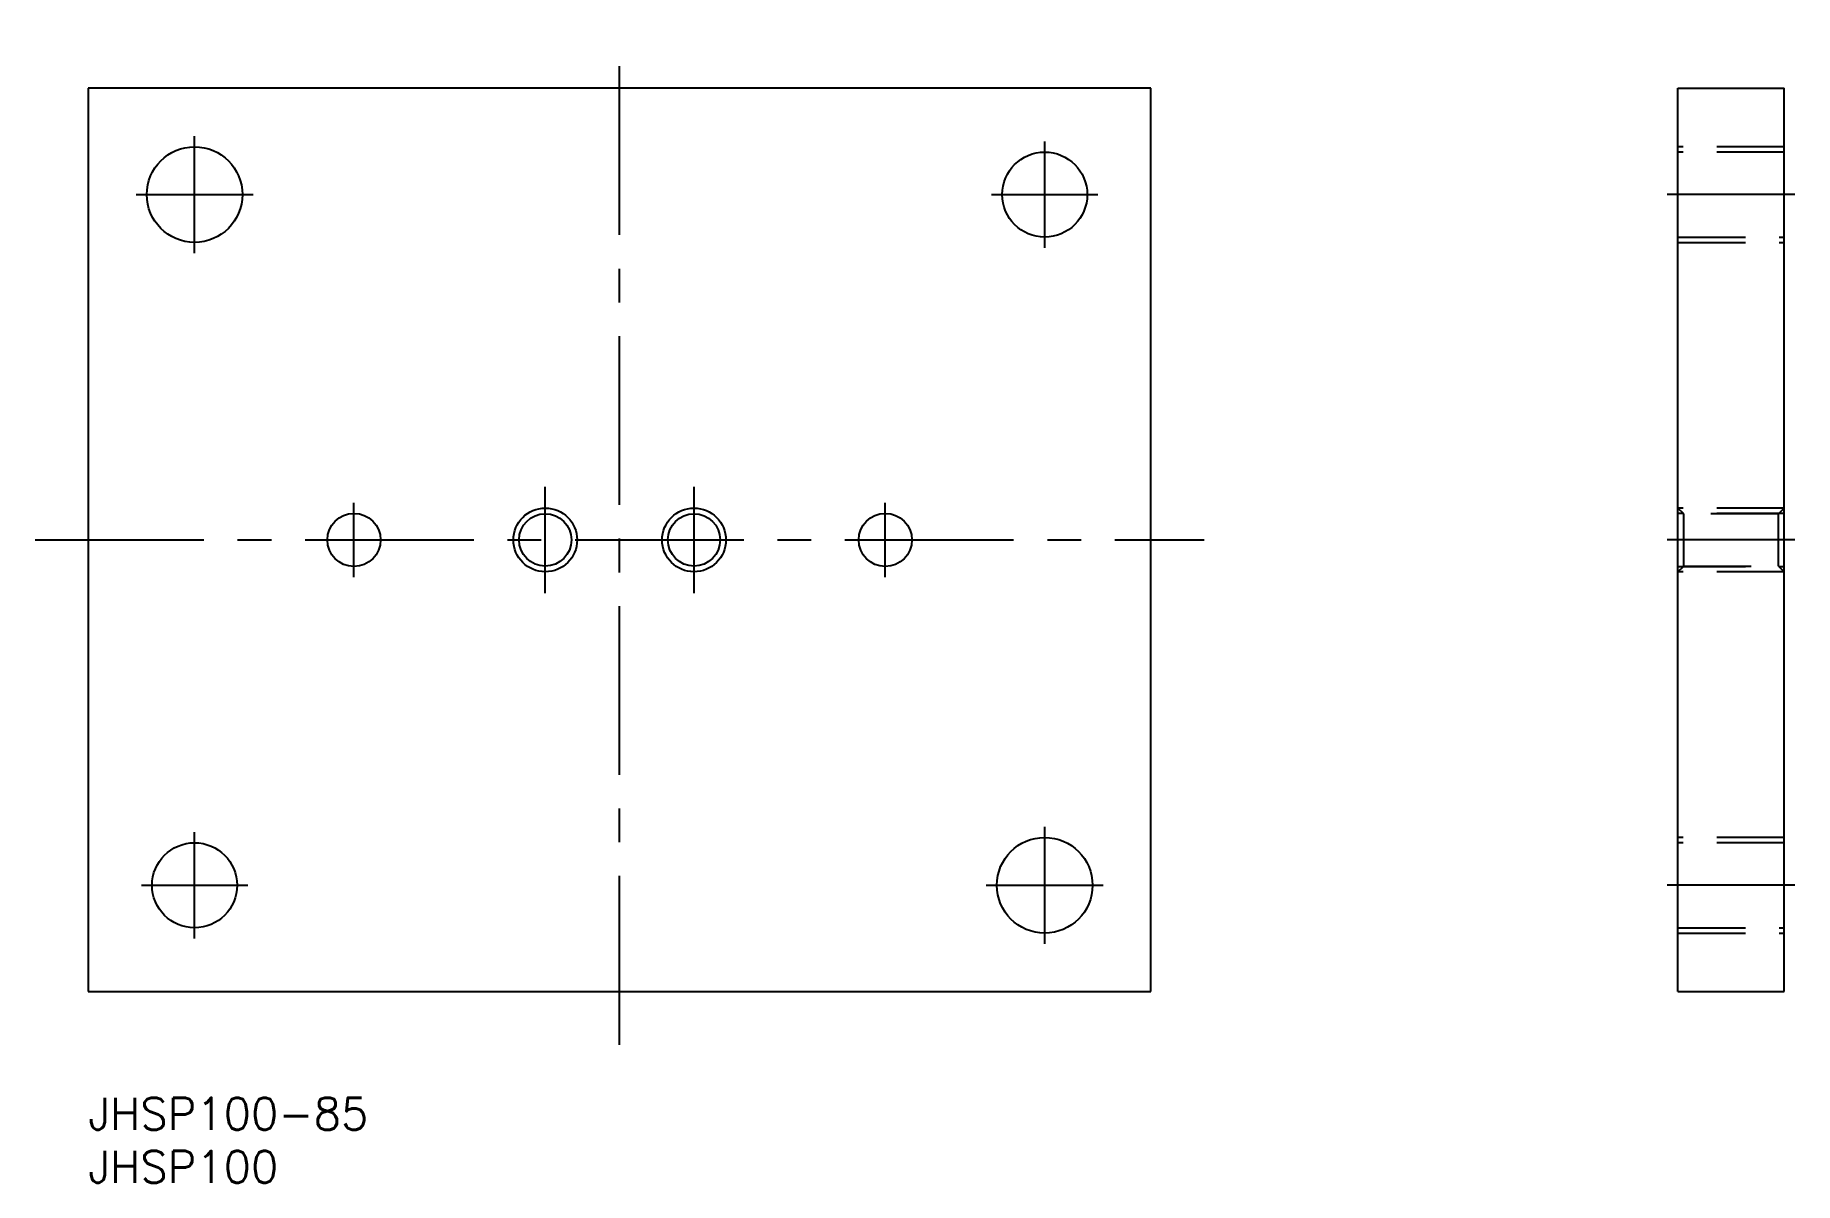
# Model space of a CAD drawing. Extents: x -5 to 161, y -8 to 100.
import ezdxf

# ---------------------------------------------------------------- set-up
doc = ezdxf.new("R2010")
doc.units = 0
doc.header["$LTSCALE"] = 0.5
doc.linetypes.add('CENTER', pattern=[50.8, 31.75, -6.35, 6.35, -6.35])
doc.linetypes.add('DASHED', pattern=[19.05, 12.7, -6.35])
for name, color, linetype in [('MSM_CENTER', 1, 'CENTER'), ('MSM_CONTINUOUS', 7, 'CONTINUOUS'), ('MSM_DASHED', 4, 'DASHED'), ('MSM_NARROW', 5, 'CONTINUOUS'), ('MSM_PART_NUMBER', 7, 'CONTINUOUS')]:
    doc.layers.add(name, color=color, linetype=linetype)
doc.styles.get("Standard").update_dxf_attribs({"font": 'txt.shx', "height": 3, "bigfont": 'bigfont.shx'})

msp = doc.modelspace()

# ---------------------------------------------------------------- linework, layer by layer
at = {"layer": 'MSM_CENTER'}
for p, q in [((50, 5), (50, 100)), ((10, 79.5), (10, 90.5)), ((90, 80), (90, 90)), ((4.5, 85), (15.5, 85)), ((85, 85), (95, 85)), ((160.59, 85), (148.59, 85)), ((43, 47.5), (43, 57.5)), ((57, 47.5), (57, 57.5)), ((25, 49), (25, 56)), ((75, 49), (75, 56)), ((-5, 52.5), (105, 52.5)), ((160.59, 52.5), (148.59, 52.5)), ((10, 15), (10, 25)), ((90, 14.5), (90, 25.5)), ((5, 20), (15, 20)), ((84.5, 20), (95.5, 20)), ((160.59, 20), (148.59, 20))]:
    msp.add_line(p, q, dxfattribs=at)
at = {"layer": 'MSM_CONTINUOUS'}
for p, q in [((0, 95), (0, 10)), ((100, 95), (0, 95)), ((100, 10), (100, 95)), ((149.59, 95), (159.59, 95)), ((149.59, 10), (149.59, 95)), ((159.59, 10), (159.59, 95)), ((0, 10), (100, 10)), ((149.59, 10), (159.59, 10))]:
    msp.add_line(p, q, dxfattribs=at)
for centre, radius in [((10, 85), 4.5), ((90, 85), 4), ((25, 52.5), 2.5), ((43, 52.5), 2.46), ((57, 52.5), 2.46), ((75, 52.5), 2.5), ((10, 20), 4), ((90, 20), 4.5)]:
    msp.add_circle(centre, radius, dxfattribs=at)
at = {"layer": 'MSM_DASHED'}
for p, q in [((159.59, 89.5), (149.59, 89.5)), ((159.59, 89), (149.59, 89)), ((149.59, 81), (159.59, 81)), ((149.59, 80.5), (159.59, 80.5)), ((150.13, 54.96), (149.59, 55.5)), ((159.59, 55.5), (149.59, 55.5)), ((159.59, 55), (149.59, 55)), ((159.04, 54.96), (150.13, 54.96)), ((150.13, 50.04), (150.13, 54.96)), ((159.59, 55.5), (159.04, 54.96)), ((159.04, 50.04), (159.04, 54.96)), ((149.59, 49.5), (150.13, 50.04)), ((149.59, 50), (159.59, 50)), ((150.13, 50.04), (159.04, 50.04)), ((159.04, 50.04), (159.59, 49.5)), ((159.59, 49.5), (149.59, 49.5)), ((159.59, 24.5), (149.59, 24.5)), ((159.59, 24), (149.59, 24)), ((149.59, 16), (159.59, 16)), ((149.59, 15.5), (159.59, 15.5))]:
    msp.add_line(p, q, dxfattribs=at)
at = {"layer": 'MSM_NARROW'}
for centre in [(43, 52.5), (57, 52.5)]:
    msp.add_circle(centre, 3, dxfattribs=at)

# ---------------------------------------------------------------- texts
at = {"layer": 'MSM_PART_NUMBER'}
for s, p in [('JHSP100-85', (0, -3)), ('JHSP100', (0, -8))]:
    msp.add_text(s, height=3, dxfattribs=at).set_placement(p)

doc.saveas('drawing.dxf')
